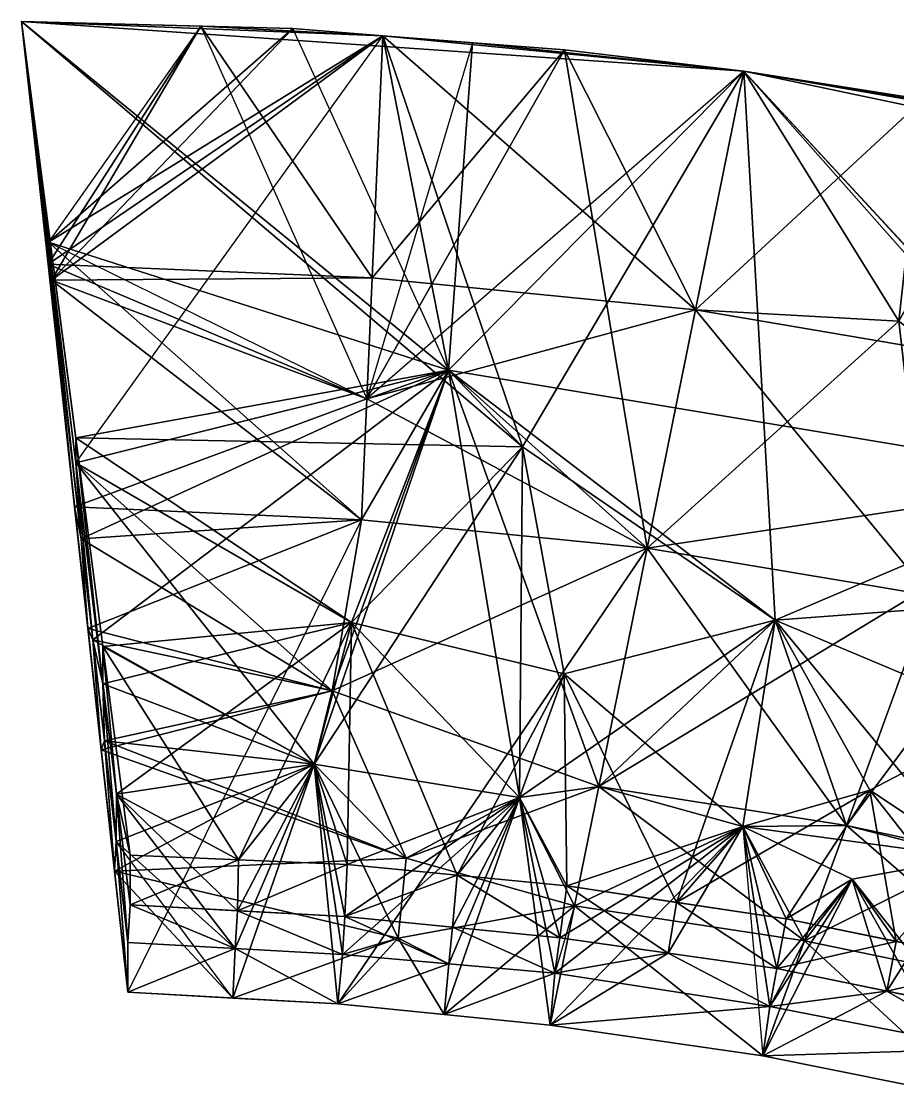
# Model space of a CAD drawing. Extents: x 0 to 22.5, y -0.5 to 22.5.
# Drawn here: x 0 to 3.711, y 17.92 to 22.48 of the extents above; entities that cross this region are included whole.
import ezdxf

# ---------------------------------------------------------------- set-up
doc = ezdxf.new("R2010")
doc.units = 0
doc.header["$MEASUREMENT"] = 0
for name, color, linetype in [('Crown wall side', 7, 'CONTINUOUS'), ('Cylindrical crown wall', 7, 'CONTINUOUS'), ('Elements', 7, 'CONTINUOUS'), ('Faces', 7, 'CONTINUOUS')]:
    doc.layers.add(name, color=color, linetype=linetype)

msp = doc.modelspace()

# ---------------------------------------------------------------- linework, layer by layer
at = {"layer": 'Crown wall side'}
for p, q in [((0, 22.48, 58.95), (3.06, 22.27, 58.95)), ((3.06, 22.27, 58.95), (6.06, 21.64, 58.95)), ((1.38, 18.91, 59.83), (0.46, 18.95, 59.83)), ((2.31, 18.82, 59.83), (1.38, 18.91, 59.83)), ((3.24, 18.68, 59.83), (2.31, 18.82, 59.83)), ((4.17, 18.49, 59.83), (3.24, 18.68, 59.83))]:
    msp.add_line(p, q, dxfattribs=at)
for points in [[(0, 22.48, 54.58), (0.45, 18.37, 58.9), (0.45, 18.58, 59.24), (0, 22.48, 55.67)], [(0, 22.48, 55.67), (0.45, 18.58, 59.24), (0.46, 18.74, 59.49), (0, 22.48, 56.77)], [(0, 22.48, 56.77), (0.46, 18.74, 59.49), (0.46, 18.95, 59.83), (0, 22.48, 58.95)], [(0.45, 18.37, 58.9), (1.44, 20.37, 56.74), (1.53, 22.42, 54.58), (0, 22.48, 54.58)], [(2.65, 20.25, 56.74), (1.44, 20.37, 56.74), (1.53, 22.42, 54.58), (3.06, 22.27, 54.58)], [(4.57, 22.01, 54.58), (3.85, 20.05, 56.74), (2.65, 20.25, 56.74), (3.06, 22.27, 54.58)], [(0.45, 18.37, 58.9), (1.44, 20.37, 56.74), (2.65, 20.25, 56.74), (1.34, 18.32, 58.9)], [(1.34, 18.32, 58.9), (2.65, 20.25, 56.74), (2.24, 18.23, 58.9)], [(2.24, 18.23, 58.9), (3.14, 18.1, 58.9), (3.85, 20.05, 56.74), (2.65, 20.25, 56.74)], [(3.85, 20.05, 56.74), (5.05, 19.78, 56.74), (4.04, 17.92, 58.9), (3.14, 18.1, 58.9)], [(1.37, 18.69, 59.49), (0.46, 18.74, 59.49), (0.46, 18.95, 59.83), (1.38, 18.91, 59.83)], [(2.28, 18.6, 59.49), (1.37, 18.69, 59.49), (1.38, 18.91, 59.83), (2.31, 18.82, 59.83)], [(3.2, 18.47, 59.5), (2.28, 18.6, 59.49), (2.31, 18.82, 59.83), (3.24, 18.68, 59.83)], [(1.36, 18.53, 59.24), (0.45, 18.58, 59.24), (0.46, 18.74, 59.49), (1.37, 18.69, 59.49)], [(2.26, 18.45, 59.24), (1.36, 18.53, 59.24), (1.37, 18.69, 59.49), (2.28, 18.6, 59.49)], [(4.13, 18.28, 59.5), (3.2, 18.47, 59.5), (3.24, 18.68, 59.83), (4.17, 18.49, 59.83)], [(1.34, 18.32, 58.9), (0.45, 18.37, 58.9), (0.45, 18.58, 59.24), (1.36, 18.53, 59.24)], [(3.17, 18.31, 59.24), (2.26, 18.45, 59.24), (2.28, 18.6, 59.49), (3.2, 18.47, 59.5)], [(2.24, 18.23, 58.9), (1.34, 18.32, 58.9), (1.36, 18.53, 59.24), (2.26, 18.45, 59.24)], [(4.09, 18.13, 59.24), (3.17, 18.31, 59.24), (3.2, 18.47, 59.5), (4.13, 18.28, 59.5)], [(3.14, 18.1, 58.9), (2.24, 18.23, 58.9), (2.26, 18.45, 59.24), (3.17, 18.31, 59.24)], [(4.04, 17.92, 58.9), (3.14, 18.1, 58.9), (3.17, 18.31, 59.24), (4.09, 18.13, 59.24)]]:
    msp.add_3dface(points, dxfattribs=at)
at = {"layer": 'Cylindrical crown wall'}
for points in [[(0, 22.48, 58.95), (3.06, 22.27, 58.95), (1.53, 22.42, 57.86)], [(0, 22.48, 58.95), (1.53, 22.42, 57.86), (1.15, 22.45, 57.58)], [(0.76, 22.46, 56.22), (1.53, 22.42, 55.67), (0.76, 22.46, 55.13), (0, 22.48, 55.67)], [(0, 22.48, 56.77), (1.15, 22.45, 57.58), (1.53, 22.42, 57.13), (0.76, 22.46, 56.22)], [(1.53, 22.42, 54.58), (0, 22.48, 54.58), (0.76, 22.46, 55.13)], [(1.15, 22.45, 57.58), (0, 22.48, 56.77), (0, 22.48, 58.95)], [(0.76, 22.46, 56.22), (0, 22.48, 55.67), (0, 22.48, 56.77)], [(0.76, 22.46, 55.13), (0, 22.48, 54.58), (0, 22.48, 55.67)], [(1.53, 22.42, 55.67), (2.3, 22.36, 55.13), (1.53, 22.42, 54.58), (0.76, 22.46, 55.13)], [(0.76, 22.46, 56.22), (1.53, 22.42, 57.13), (2.3, 22.36, 56.22), (1.53, 22.42, 55.67)], [(1.15, 22.45, 57.58), (1.53, 22.42, 57.86), (1.91, 22.39, 57.58), (1.53, 22.42, 57.13)], [(3.06, 22.27, 58.95), (1.91, 22.39, 57.58), (1.53, 22.42, 57.86)], [(2.3, 22.36, 56.22), (3.06, 22.27, 55.67), (2.3, 22.36, 55.13), (1.53, 22.42, 55.67)], [(1.53, 22.42, 57.13), (1.91, 22.39, 57.58), (3.06, 22.27, 56.77), (2.3, 22.36, 56.22)], [(3.06, 22.27, 54.58), (1.53, 22.42, 54.58), (2.3, 22.36, 55.13)], [(3.06, 22.27, 58.95), (4.2, 22.08, 57.58), (3.06, 22.27, 56.77), (1.91, 22.39, 57.58)], [(3.06, 22.27, 55.67), (3.82, 22.15, 55.13), (3.06, 22.27, 54.58), (2.3, 22.36, 55.13)], [(3.06, 22.27, 56.77), (3.82, 22.15, 56.22), (3.06, 22.27, 55.67), (2.3, 22.36, 56.22)], [(3.06, 22.27, 58.95), (4.57, 22.01, 57.86), (4.2, 22.08, 57.58)], [(3.06, 22.27, 58.95), (6.06, 21.64, 58.95), (4.57, 22.01, 57.86)], [(3.82, 22.15, 56.22), (4.57, 22.01, 55.67), (3.82, 22.15, 55.13), (3.06, 22.27, 55.67)], [(3.06, 22.27, 56.77), (4.2, 22.08, 57.58), (4.57, 22.01, 57.13), (3.82, 22.15, 56.22)], [(4.57, 22.01, 54.58), (3.06, 22.27, 54.58), (3.82, 22.15, 55.13)]]:
    msp.add_3dface(points, dxfattribs=at)
at = {"layer": 'Elements'}
for points in [[(0, 22.48, 58.95), (0.2299, 20.6108, 58.1294), (1.53, 22.42, 57.86), (1.8084, 21.0038, 57.9901)], [(0.76, 22.46, 55.13), (0.1125, 21.4522, 55.6603), (0.76, 22.46, 56.22), (0, 22.48, 55.67)], [(3.06, 22.27, 58.95), (0, 22.48, 58.95), (1.53, 22.42, 57.86), (2.1222, 20.6795, 59.3673)], [(0.2298, 20.7167, 59.3896), (0.2299, 20.6108, 58.1294), (0, 22.48, 58.95), (1.8084, 21.0038, 57.9901)], [(0, 22.48, 58.95), (2.1222, 20.6795, 59.3673), (0.2298, 20.7167, 59.3896), (1.8084, 21.0038, 57.9901)], [(0.76, 22.46, 55.13), (0.1125, 21.4522, 55.6603), (0, 22.48, 55.67), (0, 22.48, 54.58)], [(0.76, 22.46, 56.22), (0.1125, 21.4522, 55.6603), (0.1264, 21.3848, 56.6725), (0, 22.48, 55.67)], [(0.76, 22.46, 55.13), (0, 22.48, 54.58), (1.53, 22.42, 54.58), (0.1125, 21.4522, 55.6603)], [(0.76, 22.46, 56.22), (0.1149, 21.5455, 57.4497), (0, 22.48, 56.77), (0.1264, 21.3848, 56.6725)], [(0.1149, 21.5455, 57.4497), (0.2299, 20.6108, 58.1294), (1.53, 22.42, 57.86), (0, 22.48, 58.95)], [(1.53, 22.42, 57.86), (0.1149, 21.5455, 57.4497), (0, 22.48, 58.95), (1.15, 22.45, 57.58)], [(0, 22.48, 56.77), (1.15, 22.45, 57.58), (0, 22.48, 58.95), (0.1149, 21.5455, 57.4497)], [(1.53, 22.42, 57.86), (2.1222, 20.6795, 59.3673), (0, 22.48, 58.95), (1.8084, 21.0038, 57.9901)], [(0.76, 22.46, 56.22), (0.1149, 21.5455, 57.4497), (1.15, 22.45, 57.58), (0, 22.48, 56.77)], [(0.76, 22.46, 56.22), (0.1264, 21.3848, 56.6725), (0, 22.48, 56.77), (0, 22.48, 55.67)], [(0.76, 22.46, 56.22), (0.1125, 21.4522, 55.6603), (1.485, 21.3949, 55.6602), (0.1264, 21.3848, 56.6725)], [(0.76, 22.46, 55.13), (1.485, 21.3949, 55.6602), (0.1125, 21.4522, 55.6603), (1.53, 22.42, 54.58)], [(0.1125, 21.4522, 55.6603), (0.76, 22.46, 55.13), (0.76, 22.46, 56.22), (1.485, 21.3949, 55.6602)], [(0.76, 22.46, 56.22), (0.1149, 21.5455, 57.4497), (0.1264, 21.3848, 56.6725), (1.15, 22.45, 57.58)], [(1.53, 22.42, 57.13), (1.15, 22.45, 57.58), (0.1149, 21.5455, 57.4497), (1.8084, 21.0038, 57.9901)], [(1.15, 22.45, 57.58), (1.53, 22.42, 57.86), (0.1149, 21.5455, 57.4497), (1.8084, 21.0038, 57.9901)], [(1.53, 22.42, 57.13), (0.1149, 21.5455, 57.4497), (1.15, 22.45, 57.58), (0.1264, 21.3848, 56.6725)], [(0.76, 22.46, 56.22), (1.4625, 20.8819, 56.2006), (1.53, 22.42, 57.13), (0.1264, 21.3848, 56.6725)], [(1.53, 22.42, 57.13), (0.1264, 21.3848, 56.6725), (1.15, 22.45, 57.58), (0.76, 22.46, 56.22)], [(0.76, 22.46, 56.22), (1.4625, 20.8819, 56.2006), (0.1264, 21.3848, 56.6725), (1.485, 21.3949, 55.6602)], [(0.76, 22.46, 56.22), (1.4625, 20.8819, 56.2006), (1.485, 21.3949, 55.6602), (1.53, 22.42, 57.13)], [(1.485, 21.3949, 55.6602), (1.53, 22.42, 57.13), (1.53, 22.42, 55.67), (0.76, 22.46, 56.22)], [(0.76, 22.46, 56.22), (1.485, 21.3949, 55.6602), (0.76, 22.46, 55.13), (1.53, 22.42, 55.67)], [(1.485, 21.3949, 55.6602), (1.53, 22.42, 55.67), (1.53, 22.42, 54.58), (0.76, 22.46, 55.13)], [(1.15, 22.45, 57.58), (1.53, 22.42, 57.13), (1.53, 22.42, 57.86), (1.8084, 21.0038, 57.9901)], [(0.1149, 21.5455, 57.4497), (1.4625, 20.8819, 56.2006), (1.53, 22.42, 57.13), (1.8084, 21.0038, 57.9901)], [(0.2299, 20.6108, 58.1294), (0.1149, 21.5455, 57.4497), (1.53, 22.42, 57.86), (1.8084, 21.0038, 57.9901)], [(0.1149, 21.5455, 57.4497), (1.4625, 20.8819, 56.2006), (0.1264, 21.3848, 56.6725), (1.53, 22.42, 57.13)], [(1.91, 22.39, 57.58), (1.53, 22.42, 57.13), (1.4625, 20.8819, 56.2006), (1.8084, 21.0038, 57.9901)], [(1.91, 22.39, 57.58), (1.4625, 20.8819, 56.2006), (1.53, 22.42, 57.13), (2.3, 22.36, 56.22)], [(2.3, 22.36, 56.22), (1.4625, 20.8819, 56.2006), (1.53, 22.42, 57.13), (1.485, 21.3949, 55.6602)], [(1.4625, 20.8819, 56.2006), (2.3, 22.36, 56.22), (1.91, 22.39, 57.58), (1.8084, 21.0038, 57.9901)], [(2.3, 22.36, 56.22), (1.485, 21.3949, 55.6602), (1.53, 22.42, 55.67), (2.3, 22.36, 55.13)], [(1.53, 22.42, 54.58), (2.8548, 21.2592, 55.6609), (2.3, 22.36, 55.13), (1.485, 21.3949, 55.6602)], [(2.3, 22.36, 56.22), (1.53, 22.42, 57.13), (1.53, 22.42, 55.67), (1.485, 21.3949, 55.6602)], [(1.53, 22.42, 55.67), (1.485, 21.3949, 55.6602), (1.53, 22.42, 54.58), (2.3, 22.36, 55.13)], [(3.06, 22.27, 58.95), (2.1222, 20.6795, 59.3673), (1.53, 22.42, 57.86), (1.8084, 21.0038, 57.9901)], [(3.06, 22.27, 58.95), (1.53, 22.42, 57.86), (1.91, 22.39, 57.58), (1.8084, 21.0038, 57.9901)], [(2.3, 22.36, 55.13), (3.06, 22.27, 54.58), (2.8548, 21.2592, 55.6609), (1.53, 22.42, 54.58)], [(1.53, 22.42, 57.13), (1.91, 22.39, 57.58), (1.53, 22.42, 57.86), (1.8084, 21.0038, 57.9901)], [(3.06, 22.27, 58.95), (1.91, 22.39, 57.58), (3.06, 22.27, 56.77), (1.8084, 21.0038, 57.9901)], [(1.91, 22.39, 57.58), (2.3, 22.36, 56.22), (3.06, 22.27, 56.77), (1.8084, 21.0038, 57.9901)], [(2.3, 22.36, 56.22), (1.485, 21.3949, 55.6602), (2.8548, 21.2592, 55.6609), (1.4625, 20.8819, 56.2006)], [(3.06, 22.27, 56.77), (1.4625, 20.8819, 56.2006), (2.3, 22.36, 56.22), (2.65, 20.25, 56.74)], [(2.3, 22.36, 56.22), (1.4625, 20.8819, 56.2006), (2.8548, 21.2592, 55.6609), (2.65, 20.25, 56.74)], [(3.06, 22.27, 56.77), (2.3, 22.36, 56.22), (1.4625, 20.8819, 56.2006), (1.8084, 21.0038, 57.9901)], [(2.3, 22.36, 55.13), (2.8548, 21.2592, 55.6609), (2.3, 22.36, 56.22), (1.485, 21.3949, 55.6602)], [(2.3, 22.36, 55.13), (2.8548, 21.2592, 55.6609), (3.06, 22.27, 54.58), (3.06, 22.27, 55.67)], [(2.3, 22.36, 56.22), (2.8548, 21.2592, 55.6609), (3.06, 22.27, 56.77), (2.65, 20.25, 56.74)], [(2.3, 22.36, 56.22), (3.06, 22.27, 55.67), (3.06, 22.27, 56.77), (2.8548, 21.2592, 55.6609)], [(2.8548, 21.2592, 55.6609), (2.3, 22.36, 55.13), (2.3, 22.36, 56.22), (3.06, 22.27, 55.67)], [(3.06, 22.27, 56.77), (1.4625, 20.8819, 56.2006), (2.65, 20.25, 56.74), (1.8084, 21.0038, 57.9901)], [(4.5908, 20.5408, 57.9114), (1.8084, 21.0038, 57.9901), (3.06, 22.27, 58.95), (3.7169, 21.2111, 56.9354)], [(3.06, 22.27, 58.95), (4.5908, 20.5408, 57.9114), (3.1929, 19.9458, 59.5119), (1.8084, 21.0038, 57.9901)], [(3.06, 22.27, 58.95), (3.1929, 19.9458, 59.5119), (2.1222, 20.6795, 59.3673), (1.8084, 21.0038, 57.9901)], [(3.06, 22.27, 58.95), (1.8084, 21.0038, 57.9901), (3.06, 22.27, 56.77), (3.7169, 21.2111, 56.9354)], [(3.06, 22.27, 56.77), (1.8084, 21.0038, 57.9901), (2.65, 20.25, 56.74), (3.7169, 21.2111, 56.9354)], [(2.8548, 21.2592, 55.6609), (3.06, 22.27, 56.77), (2.65, 20.25, 56.74), (3.7169, 21.2111, 56.9354)], [(3.82, 22.15, 56.22), (3.06, 22.27, 55.67), (2.8548, 21.2592, 55.6609), (3.06, 22.27, 56.77)], [(3.82, 22.15, 55.13), (2.8548, 21.2592, 55.6609), (3.82, 22.15, 56.22), (3.06, 22.27, 55.67)], [(3.82, 22.15, 55.13), (2.8548, 21.2592, 55.6609), (3.06, 22.27, 54.58), (4.2098, 21.0294, 55.6607)], [(3.82, 22.15, 56.22), (3.06, 22.27, 56.77), (2.8548, 21.2592, 55.6609), (3.7169, 21.2111, 56.9354)], [(3.82, 22.15, 55.13), (2.8548, 21.2592, 55.6609), (3.06, 22.27, 55.67), (3.06, 22.27, 54.58)], [(4.2, 22.08, 57.58), (4.5908, 20.5408, 57.9114), (3.06, 22.27, 58.95), (3.7169, 21.2111, 56.9354)], [(4.2098, 21.0294, 55.6607), (3.82, 22.15, 55.13), (4.57, 22.01, 54.58), (3.06, 22.27, 54.58)], [(4.57, 22.01, 57.86), (3.06, 22.27, 58.95), (4.2, 22.08, 57.58), (4.5908, 20.5408, 57.9114)], [(3.06, 22.27, 58.95), (4.57, 22.01, 57.86), (6.06, 21.64, 58.95), (5.0785, 20.0861, 59.3871)], [(3.06, 22.27, 56.77), (3.82, 22.15, 56.22), (4.2, 22.08, 57.58), (3.7169, 21.2111, 56.9354)], [(3.06, 22.27, 58.95), (3.06, 22.27, 56.77), (4.2, 22.08, 57.58), (3.7169, 21.2111, 56.9354)], [(5.0785, 20.0861, 59.3871), (3.1929, 19.9458, 59.5119), (3.06, 22.27, 58.95), (4.5908, 20.5408, 57.9114)], [(4.57, 22.01, 57.86), (5.0785, 20.0861, 59.3871), (3.06, 22.27, 58.95), (4.5908, 20.5408, 57.9114)], [(2.8548, 21.2592, 55.6609), (3.82, 22.15, 55.13), (3.82, 22.15, 56.22), (4.2098, 21.0294, 55.6607)], [(2.8548, 21.2592, 55.6609), (4.2098, 21.0294, 55.6607), (3.82, 22.15, 56.22), (3.7169, 21.2111, 56.9354)], [(0.1149, 21.5455, 57.4497), (1.44, 20.37, 56.74), (0.2527, 20.2895, 57.6751), (0.1264, 21.3848, 56.6725)], [(0.2299, 20.6108, 58.1294), (0.2527, 20.2895, 57.6751), (0.1149, 21.5455, 57.4497), (1.8084, 21.0038, 57.9901)], [(0.1149, 21.5455, 57.4497), (1.4625, 20.8819, 56.2006), (1.44, 20.37, 56.74), (0.1264, 21.3848, 56.6725)], [(0.1149, 21.5455, 57.4497), (0.2527, 20.2895, 57.6751), (1.44, 20.37, 56.74), (1.8084, 21.0038, 57.9901)], [(0.1149, 21.5455, 57.4497), (1.44, 20.37, 56.74), (1.4625, 20.8819, 56.2006), (1.8084, 21.0038, 57.9901)], [(0.1264, 21.3848, 56.6725), (0.1125, 21.4522, 55.6603), (1.485, 21.3949, 55.6602), (1.4625, 20.8819, 56.2006)], [(1.4625, 20.8819, 56.2006), (0.1264, 21.3848, 56.6725), (0.1125, 21.4522, 55.6603), (0.2251, 20.4245, 56.7405)], [(1.44, 20.37, 56.74), (0.2251, 20.4245, 56.7405), (0.2527, 20.2895, 57.6751), (0.1264, 21.3848, 56.6725)], [(1.44, 20.37, 56.74), (0.2251, 20.4245, 56.7405), (0.1264, 21.3848, 56.6725), (1.4625, 20.8819, 56.2006)], [(2.65, 20.25, 56.74), (3.85, 20.05, 56.74), (2.8548, 21.2592, 55.6609), (3.7169, 21.2111, 56.9354)], [(3.85, 20.05, 56.74), (4.2098, 21.0294, 55.6607), (2.8548, 21.2592, 55.6609), (3.7169, 21.2111, 56.9354)], [(2.65, 20.25, 56.74), (1.8084, 21.0038, 57.9901), (4.5908, 20.5408, 57.9114), (3.7169, 21.2111, 56.9354)], [(2.65, 20.25, 56.74), (4.5908, 20.5408, 57.9114), (3.85, 20.05, 56.74), (3.7169, 21.2111, 56.9354)], [(0.2298, 20.7167, 59.3896), (1.3974, 19.9351, 59.5681), (0.2299, 20.6108, 58.1294), (1.8084, 21.0038, 57.9901)], [(2.1222, 20.6795, 59.3673), (1.3974, 19.9351, 59.5681), (0.2298, 20.7167, 59.3896), (1.8084, 21.0038, 57.9901)], [(0.302, 19.8623, 58.0662), (1.8084, 21.0038, 57.9901), (0.2299, 20.6108, 58.1294), (1.2393, 19.3361, 58.9053)], [(0.2299, 20.6108, 58.1294), (1.8084, 21.0038, 57.9901), (1.3974, 19.9351, 59.5681), (1.2393, 19.3361, 58.9053)], [(0.2299, 20.6108, 58.1294), (1.8084, 21.0038, 57.9901), (0.302, 19.8623, 58.0662), (1.3157, 19.646, 57.5024)], [(0.2527, 20.2895, 57.6751), (1.8084, 21.0038, 57.9901), (0.2299, 20.6108, 58.1294), (1.3157, 19.646, 57.5024)], [(1.44, 20.37, 56.74), (1.8084, 21.0038, 57.9901), (0.2527, 20.2895, 57.6751), (1.3157, 19.646, 57.5024)], [(1.8084, 21.0038, 57.9901), (1.2393, 19.3361, 58.9053), (0.302, 19.8623, 58.0662), (1.3157, 19.646, 57.5024)], [(1.3974, 19.9351, 59.5681), (1.8084, 21.0038, 57.9901), (2.1222, 20.6795, 59.3673), (1.2393, 19.3361, 58.9053)], [(2.1222, 20.6795, 59.3673), (1.2393, 19.3361, 58.9053), (1.8084, 21.0038, 57.9901), (2.1092, 19.1939, 58.9766)], [(1.8084, 21.0038, 57.9901), (2.1092, 19.1939, 58.9766), (1.2393, 19.3361, 58.9053), (1.3157, 19.646, 57.5024)], [(2.4452, 19.2409, 57.8191), (2.1092, 19.1939, 58.9766), (1.8084, 21.0038, 57.9901), (1.3157, 19.646, 57.5024)], [(2.4452, 19.2409, 57.8191), (1.8084, 21.0038, 57.9901), (2.65, 20.25, 56.74), (1.3157, 19.646, 57.5024)], [(2.65, 20.25, 56.74), (1.8084, 21.0038, 57.9901), (1.44, 20.37, 56.74), (1.3157, 19.646, 57.5024)], [(1.4625, 20.8819, 56.2006), (1.44, 20.37, 56.74), (2.65, 20.25, 56.74), (1.8084, 21.0038, 57.9901)], [(2.4452, 19.2409, 57.8191), (4.5908, 20.5408, 57.9114), (2.65, 20.25, 56.74), (1.8084, 21.0038, 57.9901)], [(3.1929, 19.9458, 59.5119), (4.5908, 20.5408, 57.9114), (2.4452, 19.2409, 57.8191), (1.8084, 21.0038, 57.9901)], [(2.1222, 20.6795, 59.3673), (3.1929, 19.9458, 59.5119), (2.4452, 19.2409, 57.8191), (1.8084, 21.0038, 57.9901)], [(2.1222, 20.6795, 59.3673), (1.8084, 21.0038, 57.9901), (2.4452, 19.2409, 57.8191), (2.1092, 19.1939, 58.9766)], [(0.3448, 19.8337, 59.6097), (0.3449, 19.6757, 58.8095), (0.2298, 20.7167, 59.3896), (1.3974, 19.9351, 59.5681)], [(0.2298, 20.7167, 59.3896), (0.3449, 19.6757, 58.8095), (0.2299, 20.6108, 58.1294), (1.3974, 19.9351, 59.5681)], [(1.3974, 19.9351, 59.5681), (1.2393, 19.3361, 58.9053), (2.1222, 20.6795, 59.3673), (2.1092, 19.1939, 58.9766)], [(2.1222, 20.6795, 59.3673), (2.2983, 19.7176, 59.5977), (1.3974, 19.9351, 59.5681), (2.1092, 19.1939, 58.9766)], [(3.1929, 19.9458, 59.5119), (2.2983, 19.7176, 59.5977), (2.1222, 20.6795, 59.3673), (2.1092, 19.1939, 58.9766)], [(2.4452, 19.2409, 57.8191), (3.1929, 19.9458, 59.5119), (2.1222, 20.6795, 59.3673), (2.1092, 19.1939, 58.9766)], [(0.2299, 20.6108, 58.1294), (0.3449, 19.6757, 58.8095), (0.302, 19.8623, 58.0662), (1.2393, 19.3361, 58.9053)], [(0.2299, 20.6108, 58.1294), (1.3974, 19.9351, 59.5681), (0.3449, 19.6757, 58.8095), (1.2393, 19.3361, 58.9053)], [(0.2299, 20.6108, 58.1294), (0.302, 19.8623, 58.0662), (0.2527, 20.2895, 57.6751), (1.3157, 19.646, 57.5024)], [(2.4452, 19.2409, 57.8191), (3.1929, 19.9458, 59.5119), (3.4951, 19.0754, 57.8196), (4.5908, 20.5408, 57.9114)], [(2.4452, 19.2409, 57.8191), (3.4951, 19.0754, 57.8196), (2.65, 20.25, 56.74), (4.5908, 20.5408, 57.9114)], [(3.4951, 19.0754, 57.8196), (3.85, 20.05, 56.74), (2.65, 20.25, 56.74), (4.5908, 20.5408, 57.9114)], [(3.4951, 19.0754, 57.8196), (4.5908, 20.5408, 57.9114), (3.1929, 19.9458, 59.5119), (4.0229, 18.9404, 58.9591)], [(5.0785, 20.0861, 59.3871), (4.1798, 19.5301, 59.5691), (3.1929, 19.9458, 59.5119), (4.5908, 20.5408, 57.9114)], [(3.1929, 19.9458, 59.5119), (4.5908, 20.5408, 57.9114), (4.1798, 19.5301, 59.5691), (4.0229, 18.9404, 58.9591)], [(3.4951, 19.0754, 57.8196), (4.5454, 18.8507, 57.8192), (3.85, 20.05, 56.74), (4.5908, 20.5408, 57.9114)], [(4.5454, 18.8507, 57.8192), (4.5908, 20.5408, 57.9114), (3.4951, 19.0754, 57.8196), (4.0229, 18.9404, 58.9591)], [(0.2527, 20.2895, 57.6751), (0.2814, 19.9099, 57.2814), (0.2251, 20.4245, 56.7405), (1.44, 20.37, 56.74)], [(1.44, 20.37, 56.74), (0.2527, 20.2895, 57.6751), (0.2814, 19.9099, 57.2814), (1.3157, 19.646, 57.5024)], [(0.2814, 19.9099, 57.2814), (0.2527, 20.2895, 57.6751), (0.302, 19.8623, 58.0662), (1.3157, 19.646, 57.5024)], [(0.3448, 19.8337, 59.6097), (0.9198, 18.93, 59.83), (0.4024, 19.2082, 59.1495), (1.3974, 19.9351, 59.5681)], [(0.3448, 19.8337, 59.6097), (1.3974, 19.9351, 59.5681), (0.4024, 19.2082, 59.1495), (1.2393, 19.3361, 58.9053)], [(0.3449, 19.6757, 58.8095), (1.3974, 19.9351, 59.5681), (0.3448, 19.8337, 59.6097), (1.2393, 19.3361, 58.9053)], [(0.4024, 19.2082, 59.1495), (1.3974, 19.9351, 59.5681), (0.9198, 18.93, 59.83), (1.2393, 19.3361, 58.9053)], [(0.9198, 18.93, 59.83), (1.3974, 19.9351, 59.5681), (1.38, 18.91, 59.83), (1.2393, 19.3361, 58.9053)], [(1.38, 18.91, 59.83), (1.2393, 19.3361, 58.9053), (1.3974, 19.9351, 59.5681), (2.1092, 19.1939, 58.9766)], [(1.38, 18.91, 59.83), (1.3974, 19.9351, 59.5681), (1.8453, 18.865, 59.83), (2.1092, 19.1939, 58.9766)], [(1.3974, 19.9351, 59.5681), (2.2983, 19.7176, 59.5977), (1.8453, 18.865, 59.83), (2.1092, 19.1939, 58.9766)], [(3.1929, 19.9458, 59.5119), (3.0564, 19.0722, 58.965), (2.2983, 19.7176, 59.5977), (2.1092, 19.1939, 58.9766)], [(2.4452, 19.2409, 57.8191), (3.0564, 19.0722, 58.965), (3.1929, 19.9458, 59.5119), (2.1092, 19.1939, 58.9766)], [(2.7753, 18.75, 59.83), (2.2983, 19.7176, 59.5977), (3.1929, 19.9458, 59.5119), (3.0564, 19.0722, 58.965)], [(2.4452, 19.2409, 57.8191), (3.4951, 19.0754, 57.8196), (3.1929, 19.9458, 59.5119), (3.0564, 19.0722, 58.965)], [(2.7753, 18.75, 59.83), (3.0564, 19.0722, 58.965), (3.1929, 19.9458, 59.5119), (3.5938, 19.226, 59.6752)], [(3.1929, 19.9458, 59.5119), (3.0564, 19.0722, 58.965), (4.0229, 18.9404, 58.9591), (3.5938, 19.226, 59.6752)], [(3.4951, 19.0754, 57.8196), (4.0229, 18.9404, 58.9591), (3.1929, 19.9458, 59.5119), (3.0564, 19.0722, 58.965)], [(3.1929, 19.9458, 59.5119), (4.0229, 18.9404, 58.9591), (4.1798, 19.5301, 59.5691), (3.5938, 19.226, 59.6752)], [(0.302, 19.8623, 58.0662), (0.3376, 19.3963, 57.8213), (0.2814, 19.9099, 57.2814), (1.3157, 19.646, 57.5024)], [(0.3514, 19.4348, 58.4576), (0.302, 19.8623, 58.0662), (0.3449, 19.6757, 58.8095), (1.2393, 19.3361, 58.9053)], [(0.302, 19.8623, 58.0662), (0.3514, 19.4348, 58.4576), (0.3376, 19.3963, 57.8213), (1.3157, 19.646, 57.5024)], [(0.302, 19.8623, 58.0662), (1.2393, 19.3361, 58.9053), (0.3514, 19.4348, 58.4576), (1.3157, 19.646, 57.5024)], [(0.4024, 19.2082, 59.1495), (0.3449, 19.6757, 58.8095), (0.3448, 19.8337, 59.6097), (1.2393, 19.3361, 58.9053)], [(0.9198, 18.93, 59.83), (0.3448, 19.8337, 59.6097), (0.4024, 19.2082, 59.1495), (0.46, 18.95, 59.83)], [(1.8453, 18.865, 59.83), (2.2983, 19.7176, 59.5977), (2.31, 18.82, 59.83), (2.1092, 19.1939, 58.9766)], [(2.2983, 19.7176, 59.5977), (3.0564, 19.0722, 58.965), (2.31, 18.82, 59.83), (2.1092, 19.1939, 58.9766)], [(2.31, 18.82, 59.83), (2.2983, 19.7176, 59.5977), (2.7753, 18.75, 59.83), (3.0564, 19.0722, 58.965)], [(0.3449, 19.6757, 58.8095), (0.4007, 19.0076, 58.8486), (0.3514, 19.4348, 58.4576), (1.2393, 19.3361, 58.9053)], [(0.4024, 19.2082, 59.1495), (0.4007, 19.0076, 58.8486), (0.3449, 19.6757, 58.8095), (1.2393, 19.3361, 58.9053)], [(0.3514, 19.4348, 58.4576), (1.629, 18.9368, 58.2233), (0.3376, 19.3963, 57.8213), (1.3157, 19.646, 57.5024)], [(0.3514, 19.4348, 58.4576), (1.2393, 19.3361, 58.9053), (1.629, 18.9368, 58.2233), (1.3157, 19.646, 57.5024)], [(1.2393, 19.3361, 58.9053), (2.1092, 19.1939, 58.9766), (1.629, 18.9368, 58.2233), (1.3157, 19.646, 57.5024)], [(1.629, 18.9368, 58.2233), (2.1092, 19.1939, 58.9766), (2.4452, 19.2409, 57.8191), (1.3157, 19.646, 57.5024)], [(4.1798, 19.5301, 59.5691), (4.0229, 18.9404, 58.9591), (4.17, 18.49, 59.83), (3.5938, 19.226, 59.6752)], [(0.3938, 18.883, 58.3608), (0.3376, 19.3963, 57.8213), (0.3514, 19.4348, 58.4576), (1.629, 18.9368, 58.2233)], [(0.3938, 18.883, 58.3608), (1.629, 18.9368, 58.2233), (0.3514, 19.4348, 58.4576), (1.2393, 19.3361, 58.9053)], [(0.4007, 19.0076, 58.8486), (0.3938, 18.883, 58.3608), (0.3514, 19.4348, 58.4576), (1.2393, 19.3361, 58.9053)], [(0.8953, 18.345, 58.9), (0.3938, 18.883, 58.3608), (0.4007, 19.0076, 58.8486), (1.2393, 19.3361, 58.9053)], [(0.3938, 18.883, 58.3608), (1.2393, 19.3361, 58.9053), (0.8953, 18.345, 58.9), (1.5951, 18.5984, 58.5815)], [(1.629, 18.9368, 58.2233), (1.2393, 19.3361, 58.9053), (0.3938, 18.883, 58.3608), (1.5951, 18.5984, 58.5815)], [(0.4007, 19.0076, 58.8486), (0.9052, 18.555, 59.24), (0.8953, 18.345, 58.9), (1.2393, 19.3361, 58.9053)], [(0.9052, 18.555, 59.24), (0.4007, 19.0076, 58.8486), (0.4024, 19.2082, 59.1495), (1.2393, 19.3361, 58.9053)], [(0.4024, 19.2082, 59.1495), (0.9198, 18.93, 59.83), (0.9151, 18.715, 59.49), (1.2393, 19.3361, 58.9053)], [(0.4024, 19.2082, 59.1495), (0.9151, 18.715, 59.49), (0.9052, 18.555, 59.24), (1.2393, 19.3361, 58.9053)], [(0.8953, 18.345, 58.9), (0.9052, 18.555, 59.24), (1.34, 18.32, 58.9), (1.2393, 19.3361, 58.9053)], [(0.8953, 18.345, 58.9), (1.2393, 19.3361, 58.9053), (1.34, 18.32, 58.9), (1.5951, 18.5984, 58.5815)], [(0.9052, 18.555, 59.24), (1.36, 18.53, 59.24), (1.34, 18.32, 58.9), (1.2393, 19.3361, 58.9053)], [(0.9052, 18.555, 59.24), (0.9151, 18.715, 59.49), (1.36, 18.53, 59.24), (1.2393, 19.3361, 58.9053)], [(0.9151, 18.715, 59.49), (0.9198, 18.93, 59.83), (1.38, 18.91, 59.83), (1.2393, 19.3361, 58.9053)], [(1.38, 18.91, 59.83), (1.37, 18.69, 59.49), (0.9151, 18.715, 59.49), (1.2393, 19.3361, 58.9053)], [(1.36, 18.53, 59.24), (0.9151, 18.715, 59.49), (1.37, 18.69, 59.49), (1.2393, 19.3361, 58.9053)], [(1.36, 18.53, 59.24), (1.2393, 19.3361, 58.9053), (1.37, 18.69, 59.49), (2.1092, 19.1939, 58.9766)], [(1.629, 18.9368, 58.2233), (2.1092, 19.1939, 58.9766), (1.2393, 19.3361, 58.9053), (1.5951, 18.5984, 58.5815)], [(1.2393, 19.3361, 58.9053), (2.1092, 19.1939, 58.9766), (1.36, 18.53, 59.24), (1.5951, 18.5984, 58.5815)], [(1.34, 18.32, 58.9), (1.2393, 19.3361, 58.9053), (1.36, 18.53, 59.24), (1.5951, 18.5984, 58.5815)], [(1.37, 18.69, 59.49), (1.2393, 19.3361, 58.9053), (1.38, 18.91, 59.83), (2.1092, 19.1939, 58.9766)], [(0.9052, 18.555, 59.24), (0.4007, 19.0076, 58.8486), (0.45, 18.58, 59.24), (0.4024, 19.2082, 59.1495)], [(0.9052, 18.555, 59.24), (0.46, 18.74, 59.49), (0.4024, 19.2082, 59.1495), (0.45, 18.58, 59.24)], [(0.9052, 18.555, 59.24), (0.4024, 19.2082, 59.1495), (0.46, 18.74, 59.49), (0.9151, 18.715, 59.49)], [(0.9198, 18.93, 59.83), (0.4024, 19.2082, 59.1495), (0.9151, 18.715, 59.49), (0.46, 18.74, 59.49)], [(0.9198, 18.93, 59.83), (0.46, 18.95, 59.83), (0.4024, 19.2082, 59.1495), (0.46, 18.74, 59.49)], [(2.3426, 18.7357, 58.3592), (2.4452, 19.2409, 57.8191), (1.629, 18.9368, 58.2233), (2.1092, 19.1939, 58.9766)], [(2.3426, 18.7357, 58.3592), (3.0564, 19.0722, 58.965), (2.4452, 19.2409, 57.8191), (2.1092, 19.1939, 58.9766)], [(2.3426, 18.7357, 58.3592), (3.3177, 18.5881, 58.3594), (2.4452, 19.2409, 57.8191), (3.0564, 19.0722, 58.965)], [(3.3177, 18.5881, 58.3594), (3.4951, 19.0754, 57.8196), (2.4452, 19.2409, 57.8191), (3.0564, 19.0722, 58.965)], [(3.24, 18.68, 59.83), (3.0564, 19.0722, 58.965), (2.7753, 18.75, 59.83), (3.5938, 19.226, 59.6752)], [(3.0564, 19.0722, 58.965), (3.5938, 19.226, 59.6752), (3.24, 18.68, 59.83), (3.5196, 18.8482, 59.2143)], [(4.0229, 18.9404, 58.9591), (3.5938, 19.226, 59.6752), (3.0564, 19.0722, 58.965), (3.5196, 18.8482, 59.2143)], [(3.24, 18.68, 59.83), (3.5938, 19.226, 59.6752), (3.7051, 18.585, 59.83), (3.5196, 18.8482, 59.2143)], [(3.7051, 18.585, 59.83), (3.5938, 19.226, 59.6752), (4.0229, 18.9404, 58.9591), (3.5196, 18.8482, 59.2143)], [(4.17, 18.49, 59.83), (4.0229, 18.9404, 58.9591), (3.7051, 18.585, 59.83), (3.5938, 19.226, 59.6752)], [(1.36, 18.53, 59.24), (2.1092, 19.1939, 58.9766), (1.81, 18.49, 59.24), (1.5951, 18.5984, 58.5815)], [(1.37, 18.69, 59.49), (1.81, 18.49, 59.24), (1.36, 18.53, 59.24), (2.1092, 19.1939, 58.9766)], [(1.8254, 18.645, 59.49), (1.81, 18.49, 59.24), (1.37, 18.69, 59.49), (2.1092, 19.1939, 58.9766)], [(1.37, 18.69, 59.49), (1.8453, 18.865, 59.83), (1.8254, 18.645, 59.49), (2.1092, 19.1939, 58.9766)], [(1.37, 18.69, 59.49), (1.38, 18.91, 59.83), (1.8453, 18.865, 59.83), (2.1092, 19.1939, 58.9766)], [(1.7901, 18.275, 58.9), (2.1092, 19.1939, 58.9766), (2.3426, 18.7357, 58.3592), (1.5951, 18.5984, 58.5815)], [(1.81, 18.49, 59.24), (2.1092, 19.1939, 58.9766), (1.7901, 18.275, 58.9), (1.5951, 18.5984, 58.5815)], [(2.3426, 18.7357, 58.3592), (2.1092, 19.1939, 58.9766), (1.629, 18.9368, 58.2233), (1.5951, 18.5984, 58.5815)], [(2.26, 18.45, 59.24), (1.7901, 18.275, 58.9), (1.81, 18.49, 59.24), (2.1092, 19.1939, 58.9766)], [(2.3426, 18.7357, 58.3592), (1.7901, 18.275, 58.9), (2.24, 18.23, 58.9), (2.1092, 19.1939, 58.9766)], [(2.24, 18.23, 58.9), (1.7901, 18.275, 58.9), (2.26, 18.45, 59.24), (2.1092, 19.1939, 58.9766)], [(2.26, 18.45, 59.24), (1.81, 18.49, 59.24), (1.8254, 18.645, 59.49), (2.1092, 19.1939, 58.9766)], [(2.28, 18.6, 59.49), (2.26, 18.45, 59.24), (1.8254, 18.645, 59.49), (2.1092, 19.1939, 58.9766)], [(2.28, 18.6, 59.49), (1.8254, 18.645, 59.49), (1.8453, 18.865, 59.83), (2.1092, 19.1939, 58.9766)], [(2.31, 18.82, 59.83), (2.28, 18.6, 59.49), (1.8453, 18.865, 59.83), (2.1092, 19.1939, 58.9766)], [(2.31, 18.82, 59.83), (3.0564, 19.0722, 58.965), (2.28, 18.6, 59.49), (2.1092, 19.1939, 58.9766)], [(2.28, 18.6, 59.49), (3.0564, 19.0722, 58.965), (2.26, 18.45, 59.24), (2.1092, 19.1939, 58.9766)], [(2.26, 18.45, 59.24), (3.0564, 19.0722, 58.965), (2.3426, 18.7357, 58.3592), (2.1092, 19.1939, 58.9766)], [(2.3426, 18.7357, 58.3592), (2.24, 18.23, 58.9), (2.26, 18.45, 59.24), (2.1092, 19.1939, 58.9766)], [(2.24, 18.23, 58.9), (3.14, 18.1, 58.9), (2.3426, 18.7357, 58.3592), (3.0564, 19.0722, 58.965)], [(2.24, 18.23, 58.9), (2.7402, 18.535, 59.495), (3.17, 18.31, 59.24), (3.0564, 19.0722, 58.965)], [(2.24, 18.23, 58.9), (2.26, 18.45, 59.24), (2.7402, 18.535, 59.495), (3.0564, 19.0722, 58.965)], [(2.3426, 18.7357, 58.3592), (2.26, 18.45, 59.24), (2.24, 18.23, 58.9), (3.0564, 19.0722, 58.965)], [(3.17, 18.31, 59.24), (3.14, 18.1, 58.9), (2.24, 18.23, 58.9), (3.0564, 19.0722, 58.965)], [(2.7402, 18.535, 59.495), (2.26, 18.45, 59.24), (2.28, 18.6, 59.49), (3.0564, 19.0722, 58.965)], [(2.28, 18.6, 59.49), (2.31, 18.82, 59.83), (2.7402, 18.535, 59.495), (3.0564, 19.0722, 58.965)], [(2.7402, 18.535, 59.495), (2.31, 18.82, 59.83), (2.7753, 18.75, 59.83), (3.0564, 19.0722, 58.965)], [(2.3426, 18.7357, 58.3592), (3.14, 18.1, 58.9), (3.3177, 18.5881, 58.3594), (3.0564, 19.0722, 58.965)], [(3.2, 18.47, 59.5), (3.17, 18.31, 59.24), (2.7402, 18.535, 59.495), (3.0564, 19.0722, 58.965)], [(2.7753, 18.75, 59.83), (3.2, 18.47, 59.5), (2.7402, 18.535, 59.495), (3.0564, 19.0722, 58.965)], [(3.24, 18.68, 59.83), (3.2, 18.47, 59.5), (2.7753, 18.75, 59.83), (3.0564, 19.0722, 58.965)], [(3.3177, 18.5881, 58.3594), (4.0229, 18.9404, 58.9591), (3.4951, 19.0754, 57.8196), (3.0564, 19.0722, 58.965)], [(3.14, 18.1, 58.9), (3.17, 18.31, 59.24), (3.3177, 18.5881, 58.3594), (3.0564, 19.0722, 58.965)], [(3.3177, 18.5881, 58.3594), (3.0564, 19.0722, 58.965), (3.17, 18.31, 59.24), (3.5196, 18.8482, 59.2143)], [(4.0229, 18.9404, 58.9591), (3.0564, 19.0722, 58.965), (3.3177, 18.5881, 58.3594), (3.5196, 18.8482, 59.2143)], [(3.2, 18.47, 59.5), (3.0564, 19.0722, 58.965), (3.24, 18.68, 59.83), (3.5196, 18.8482, 59.2143)], [(3.17, 18.31, 59.24), (3.0564, 19.0722, 58.965), (3.2, 18.47, 59.5), (3.5196, 18.8482, 59.2143)], [(3.4951, 19.0754, 57.8196), (3.3177, 18.5881, 58.3594), (4.2926, 18.3851, 58.3599), (4.0229, 18.9404, 58.9591)], [(4.5454, 18.8507, 57.8192), (3.4951, 19.0754, 57.8196), (4.2926, 18.3851, 58.3599), (4.0229, 18.9404, 58.9591)], [(0.8953, 18.345, 58.9), (0.4007, 19.0076, 58.8486), (0.3938, 18.883, 58.3608), (0.45, 18.37, 58.9)], [(0.8953, 18.345, 58.9), (0.4007, 19.0076, 58.8486), (0.45, 18.37, 58.9), (0.9052, 18.555, 59.24)], [(0.9052, 18.555, 59.24), (0.45, 18.58, 59.24), (0.4007, 19.0076, 58.8486), (0.45, 18.37, 58.9)], [(4.04, 17.92, 58.9), (4.2926, 18.3851, 58.3599), (3.3177, 18.5881, 58.3594), (4.0229, 18.9404, 58.9591)], [(4.04, 17.92, 58.9), (4.0229, 18.9404, 58.9591), (3.3177, 18.5881, 58.3594), (3.5196, 18.8482, 59.2143)], [(4.09, 18.13, 59.24), (4.0229, 18.9404, 58.9591), (4.04, 17.92, 58.9), (3.5196, 18.8482, 59.2143)], [(3.6653, 18.3749, 59.5), (4.0229, 18.9404, 58.9591), (4.09, 18.13, 59.24), (3.5196, 18.8482, 59.2143)], [(3.7051, 18.585, 59.83), (4.0229, 18.9404, 58.9591), (3.6653, 18.3749, 59.5), (3.5196, 18.8482, 59.2143)], [(4.13, 18.28, 59.5), (4.09, 18.13, 59.24), (3.6653, 18.3749, 59.5), (4.0229, 18.9404, 58.9591)], [(4.17, 18.49, 59.83), (4.13, 18.28, 59.5), (3.6653, 18.3749, 59.5), (4.0229, 18.9404, 58.9591)], [(3.6653, 18.3749, 59.5), (3.7051, 18.585, 59.83), (4.17, 18.49, 59.83), (4.0229, 18.9404, 58.9591)], [(3.14, 18.1, 58.9), (3.17, 18.31, 59.24), (3.6653, 18.3749, 59.5), (3.5196, 18.8482, 59.2143)], [(4.09, 18.13, 59.24), (4.04, 17.92, 58.9), (3.14, 18.1, 58.9), (3.5196, 18.8482, 59.2143)], [(3.14, 18.1, 58.9), (4.04, 17.92, 58.9), (3.3177, 18.5881, 58.3594), (3.5196, 18.8482, 59.2143)], [(3.3177, 18.5881, 58.3594), (3.17, 18.31, 59.24), (3.14, 18.1, 58.9), (3.5196, 18.8482, 59.2143)], [(3.14, 18.1, 58.9), (3.6653, 18.3749, 59.5), (4.09, 18.13, 59.24), (3.5196, 18.8482, 59.2143)], [(3.6653, 18.3749, 59.5), (3.17, 18.31, 59.24), (3.2, 18.47, 59.5), (3.5196, 18.8482, 59.2143)], [(3.2, 18.47, 59.5), (3.24, 18.68, 59.83), (3.7051, 18.585, 59.83), (3.5196, 18.8482, 59.2143)], [(3.2, 18.47, 59.5), (3.7051, 18.585, 59.83), (3.6653, 18.3749, 59.5), (3.5196, 18.8482, 59.2143)], [(1.81, 18.49, 59.24), (1.7901, 18.275, 58.9), (1.34, 18.32, 58.9), (1.5951, 18.5984, 58.5815)], [(1.81, 18.49, 59.24), (1.34, 18.32, 58.9), (1.36, 18.53, 59.24), (1.5951, 18.5984, 58.5815)]]:
    msp.add_3dface(points, dxfattribs=at)
at = {"layer": 'Faces'}
for points in [[(3.06, 22.27, 58.95), (0, 22.48, 58.95), (1.53, 22.42, 57.86)], [(0, 22.48, 58.95), (1.15, 22.45, 57.58), (1.53, 22.42, 57.86)], [(0.76, 22.46, 56.22), (0, 22.48, 55.67), (0.76, 22.46, 55.13)], [(1.15, 22.45, 57.58), (0, 22.48, 56.77), (0.76, 22.46, 56.22)], [(0.76, 22.46, 55.13), (0, 22.48, 54.58), (1.53, 22.42, 54.58)], [(0, 22.48, 56.77), (1.15, 22.45, 57.58), (0, 22.48, 58.95)], [(0, 22.48, 56.77), (0, 22.48, 55.67), (0.76, 22.46, 56.22)], [(0, 22.48, 55.67), (0, 22.48, 54.58), (0.76, 22.46, 55.13)], [(0, 22.48, 54.58), (0.1125, 21.4522, 55.6603), (1.53, 22.42, 54.58)], [(0.1125, 21.4522, 55.6603), (0, 22.48, 54.58), (0, 22.48, 55.67)], [(0.1149, 21.5455, 57.4497), (0, 22.48, 58.95), (0.2299, 20.6108, 58.1294)], [(0.1125, 21.4522, 55.6603), (0, 22.48, 55.67), (0.1264, 21.3848, 56.6725)], [(0.1264, 21.3848, 56.6725), (0, 22.48, 55.67), (0, 22.48, 56.77)], [(0.2298, 20.7167, 59.3896), (0.2299, 20.6108, 58.1294), (0, 22.48, 58.95)], [(0.1149, 21.5455, 57.4497), (0.1264, 21.3848, 56.6725), (0, 22.48, 56.77)], [(0, 22.48, 58.95), (0.1149, 21.5455, 57.4497), (0, 22.48, 56.77)], [(0, 22.48, 58.95), (2.1222, 20.6795, 59.3673), (0.2298, 20.7167, 59.3896)], [(3.06, 22.27, 58.95), (2.1222, 20.6795, 59.3673), (0, 22.48, 58.95)], [(1.53, 22.42, 55.67), (0.76, 22.46, 55.13), (1.53, 22.42, 54.58)], [(1.53, 22.42, 57.13), (0.76, 22.46, 56.22), (1.53, 22.42, 55.67)], [(0.76, 22.46, 55.13), (1.53, 22.42, 55.67), (0.76, 22.46, 56.22)], [(1.15, 22.45, 57.58), (0.76, 22.46, 56.22), (1.53, 22.42, 57.13)], [(1.15, 22.45, 57.58), (1.53, 22.42, 57.13), (1.53, 22.42, 57.86)], [(1.485, 21.3949, 55.6602), (1.53, 22.42, 54.58), (0.1125, 21.4522, 55.6603)], [(1.53, 22.42, 54.58), (1.485, 21.3949, 55.6602), (2.8548, 21.2592, 55.6609)], [(3.06, 22.27, 58.95), (1.53, 22.42, 57.86), (1.91, 22.39, 57.58)], [(1.53, 22.42, 57.13), (1.91, 22.39, 57.58), (1.53, 22.42, 57.86)], [(1.53, 22.42, 54.58), (2.3, 22.36, 55.13), (1.53, 22.42, 55.67)], [(1.53, 22.42, 55.67), (2.3, 22.36, 55.13), (2.3, 22.36, 56.22)], [(2.3, 22.36, 56.22), (1.53, 22.42, 57.13), (1.53, 22.42, 55.67)], [(1.53, 22.42, 57.13), (2.3, 22.36, 56.22), (1.91, 22.39, 57.58)], [(2.3, 22.36, 55.13), (1.53, 22.42, 54.58), (3.06, 22.27, 54.58)], [(3.06, 22.27, 54.58), (1.53, 22.42, 54.58), (2.8548, 21.2592, 55.6609)], [(3.06, 22.27, 58.95), (1.91, 22.39, 57.58), (3.06, 22.27, 56.77)], [(1.91, 22.39, 57.58), (2.3, 22.36, 56.22), (3.06, 22.27, 56.77)], [(3.06, 22.27, 54.58), (3.06, 22.27, 55.67), (2.3, 22.36, 55.13)], [(2.3, 22.36, 55.13), (3.06, 22.27, 55.67), (2.3, 22.36, 56.22)], [(2.3, 22.36, 56.22), (3.06, 22.27, 55.67), (3.06, 22.27, 56.77)], [(3.06, 22.27, 58.95), (3.1929, 19.9458, 59.5119), (2.1222, 20.6795, 59.3673)], [(2.8548, 21.2592, 55.6609), (4.2098, 21.0294, 55.6607), (3.06, 22.27, 54.58)], [(4.57, 22.01, 57.86), (3.06, 22.27, 58.95), (4.2, 22.08, 57.58)], [(3.06, 22.27, 58.95), (4.57, 22.01, 57.86), (6.06, 21.64, 58.95)], [(3.06, 22.27, 58.95), (3.06, 22.27, 56.77), (4.2, 22.08, 57.58)], [(3.06, 22.27, 55.67), (3.06, 22.27, 54.58), (3.82, 22.15, 55.13)], [(3.82, 22.15, 56.22), (3.06, 22.27, 55.67), (3.82, 22.15, 55.13)], [(3.82, 22.15, 56.22), (3.06, 22.27, 56.77), (3.06, 22.27, 55.67)], [(3.06, 22.27, 56.77), (3.82, 22.15, 56.22), (4.2, 22.08, 57.58)], [(3.82, 22.15, 55.13), (3.06, 22.27, 54.58), (4.57, 22.01, 54.58)], [(5.0785, 20.0861, 59.3871), (3.1929, 19.9458, 59.5119), (3.06, 22.27, 58.95)], [(4.57, 22.01, 54.58), (3.06, 22.27, 54.58), (4.2098, 21.0294, 55.6607)], [(6.06, 21.64, 58.95), (5.0785, 20.0861, 59.3871), (3.06, 22.27, 58.95)], [(0.2527, 20.2895, 57.6751), (0.1264, 21.3848, 56.6725), (0.1149, 21.5455, 57.4497)], [(0.2299, 20.6108, 58.1294), (0.2527, 20.2895, 57.6751), (0.1149, 21.5455, 57.4497)], [(0.1125, 21.4522, 55.6603), (1.4625, 20.8819, 56.2006), (1.485, 21.3949, 55.6602)], [(0.1125, 21.4522, 55.6603), (0.2251, 20.4245, 56.7405), (1.4625, 20.8819, 56.2006)], [(0.1264, 21.3848, 56.6725), (0.2251, 20.4245, 56.7405), (0.1125, 21.4522, 55.6603)], [(1.485, 21.3949, 55.6602), (1.4625, 20.8819, 56.2006), (2.8548, 21.2592, 55.6609)], [(0.2251, 20.4245, 56.7405), (0.1264, 21.3848, 56.6725), (0.2527, 20.2895, 57.6751)], [(1.4625, 20.8819, 56.2006), (2.65, 20.25, 56.74), (2.8548, 21.2592, 55.6609)], [(2.65, 20.25, 56.74), (3.85, 20.05, 56.74), (2.8548, 21.2592, 55.6609)], [(3.85, 20.05, 56.74), (4.2098, 21.0294, 55.6607), (2.8548, 21.2592, 55.6609)], [(1.44, 20.37, 56.74), (1.4625, 20.8819, 56.2006), (0.2251, 20.4245, 56.7405)], [(1.4625, 20.8819, 56.2006), (1.44, 20.37, 56.74), (2.65, 20.25, 56.74)], [(0.2298, 20.7167, 59.3896), (1.3974, 19.9351, 59.5681), (0.3448, 19.8337, 59.6097)], [(2.1222, 20.6795, 59.3673), (1.3974, 19.9351, 59.5681), (0.2298, 20.7167, 59.3896)], [(0.2298, 20.7167, 59.3896), (0.3449, 19.6757, 58.8095), (0.2299, 20.6108, 58.1294)], [(0.3448, 19.8337, 59.6097), (0.3449, 19.6757, 58.8095), (0.2298, 20.7167, 59.3896)], [(2.1222, 20.6795, 59.3673), (2.2983, 19.7176, 59.5977), (1.3974, 19.9351, 59.5681)], [(3.1929, 19.9458, 59.5119), (2.2983, 19.7176, 59.5977), (2.1222, 20.6795, 59.3673)], [(0.2299, 20.6108, 58.1294), (0.3449, 19.6757, 58.8095), (0.302, 19.8623, 58.0662)], [(0.2299, 20.6108, 58.1294), (0.302, 19.8623, 58.0662), (0.2527, 20.2895, 57.6751)], [(0.2814, 19.9099, 57.2814), (1.44, 20.37, 56.74), (0.2251, 20.4245, 56.7405)], [(0.2527, 20.2895, 57.6751), (0.2814, 19.9099, 57.2814), (0.2251, 20.4245, 56.7405)], [(0.2814, 19.9099, 57.2814), (1.3157, 19.646, 57.5024), (1.44, 20.37, 56.74)], [(1.44, 20.37, 56.74), (1.3157, 19.646, 57.5024), (2.65, 20.25, 56.74)], [(0.2814, 19.9099, 57.2814), (0.2527, 20.2895, 57.6751), (0.302, 19.8623, 58.0662)], [(2.65, 20.25, 56.74), (1.3157, 19.646, 57.5024), (2.4452, 19.2409, 57.8191)], [(2.4452, 19.2409, 57.8191), (3.4951, 19.0754, 57.8196), (2.65, 20.25, 56.74)], [(3.4951, 19.0754, 57.8196), (3.85, 20.05, 56.74), (2.65, 20.25, 56.74)], [(5.0785, 20.0861, 59.3871), (4.1798, 19.5301, 59.5691), (3.1929, 19.9458, 59.5119)], [(3.4951, 19.0754, 57.8196), (4.5454, 18.8507, 57.8192), (3.85, 20.05, 56.74)], [(0.3448, 19.8337, 59.6097), (1.3974, 19.9351, 59.5681), (0.9198, 18.93, 59.83)], [(0.9198, 18.93, 59.83), (1.3974, 19.9351, 59.5681), (1.38, 18.91, 59.83)], [(1.38, 18.91, 59.83), (1.3974, 19.9351, 59.5681), (1.8453, 18.865, 59.83)], [(1.3974, 19.9351, 59.5681), (2.2983, 19.7176, 59.5977), (1.8453, 18.865, 59.83)], [(2.7753, 18.75, 59.83), (2.2983, 19.7176, 59.5977), (3.1929, 19.9458, 59.5119)], [(3.1929, 19.9458, 59.5119), (3.5938, 19.226, 59.6752), (2.7753, 18.75, 59.83)], [(4.1798, 19.5301, 59.5691), (3.5938, 19.226, 59.6752), (3.1929, 19.9458, 59.5119)], [(0.302, 19.8623, 58.0662), (0.3376, 19.3963, 57.8213), (0.2814, 19.9099, 57.2814)], [(0.3376, 19.3963, 57.8213), (1.3157, 19.646, 57.5024), (0.2814, 19.9099, 57.2814)], [(0.302, 19.8623, 58.0662), (0.3514, 19.4348, 58.4576), (0.3376, 19.3963, 57.8213)], [(0.3514, 19.4348, 58.4576), (0.302, 19.8623, 58.0662), (0.3449, 19.6757, 58.8095)], [(0.3448, 19.8337, 59.6097), (0.46, 18.95, 59.83), (0.4024, 19.2082, 59.1495)], [(0.9198, 18.93, 59.83), (0.46, 18.95, 59.83), (0.3448, 19.8337, 59.6097)], [(0.4024, 19.2082, 59.1495), (0.3449, 19.6757, 58.8095), (0.3448, 19.8337, 59.6097)], [(1.8453, 18.865, 59.83), (2.2983, 19.7176, 59.5977), (2.31, 18.82, 59.83)], [(2.31, 18.82, 59.83), (2.2983, 19.7176, 59.5977), (2.7753, 18.75, 59.83)], [(0.3449, 19.6757, 58.8095), (0.4007, 19.0076, 58.8486), (0.3514, 19.4348, 58.4576)], [(0.4024, 19.2082, 59.1495), (0.4007, 19.0076, 58.8486), (0.3449, 19.6757, 58.8095)], [(1.629, 18.9368, 58.2233), (1.3157, 19.646, 57.5024), (0.3376, 19.3963, 57.8213)], [(2.4452, 19.2409, 57.8191), (1.3157, 19.646, 57.5024), (1.629, 18.9368, 58.2233)], [(4.17, 18.49, 59.83), (3.5938, 19.226, 59.6752), (4.1798, 19.5301, 59.5691)], [(0.3938, 18.883, 58.3608), (0.3376, 19.3963, 57.8213), (0.3514, 19.4348, 58.4576)], [(0.4007, 19.0076, 58.8486), (0.3938, 18.883, 58.3608), (0.3514, 19.4348, 58.4576)], [(0.3938, 18.883, 58.3608), (1.629, 18.9368, 58.2233), (0.3376, 19.3963, 57.8213)], [(0.4007, 19.0076, 58.8486), (0.4024, 19.2082, 59.1495), (0.45, 18.58, 59.24)], [(0.46, 18.95, 59.83), (0.46, 18.74, 59.49), (0.4024, 19.2082, 59.1495)], [(0.46, 18.74, 59.49), (0.45, 18.58, 59.24), (0.4024, 19.2082, 59.1495)], [(2.3426, 18.7357, 58.3592), (2.4452, 19.2409, 57.8191), (1.629, 18.9368, 58.2233)], [(2.3426, 18.7357, 58.3592), (3.3177, 18.5881, 58.3594), (2.4452, 19.2409, 57.8191)], [(3.3177, 18.5881, 58.3594), (3.4951, 19.0754, 57.8196), (2.4452, 19.2409, 57.8191)], [(2.7753, 18.75, 59.83), (3.5938, 19.226, 59.6752), (3.24, 18.68, 59.83)], [(3.24, 18.68, 59.83), (3.5938, 19.226, 59.6752), (3.7051, 18.585, 59.83)], [(3.7051, 18.585, 59.83), (3.5938, 19.226, 59.6752), (4.17, 18.49, 59.83)], [(3.4951, 19.0754, 57.8196), (3.3177, 18.5881, 58.3594), (4.2926, 18.3851, 58.3599)], [(4.5454, 18.8507, 57.8192), (3.4951, 19.0754, 57.8196), (4.2926, 18.3851, 58.3599)], [(0.4007, 19.0076, 58.8486), (0.45, 18.37, 58.9), (0.3938, 18.883, 58.3608)], [(0.45, 18.58, 59.24), (0.45, 18.37, 58.9), (0.4007, 19.0076, 58.8486)], [(0.3938, 18.883, 58.3608), (1.5951, 18.5984, 58.5815), (1.629, 18.9368, 58.2233)], [(0.9198, 18.93, 59.83), (0.46, 18.74, 59.49), (0.46, 18.95, 59.83)], [(0.9151, 18.715, 59.49), (0.46, 18.74, 59.49), (0.9198, 18.93, 59.83)], [(0.9151, 18.715, 59.49), (0.9198, 18.93, 59.83), (1.38, 18.91, 59.83)], [(1.629, 18.9368, 58.2233), (1.5951, 18.5984, 58.5815), (2.3426, 18.7357, 58.3592)], [(0.3938, 18.883, 58.3608), (0.45, 18.37, 58.9), (0.8953, 18.345, 58.9)], [(0.8953, 18.345, 58.9), (1.5951, 18.5984, 58.5815), (0.3938, 18.883, 58.3608)], [(1.38, 18.91, 59.83), (1.37, 18.69, 59.49), (0.9151, 18.715, 59.49)], [(1.37, 18.69, 59.49), (1.38, 18.91, 59.83), (1.8453, 18.865, 59.83)], [(1.37, 18.69, 59.49), (1.8453, 18.865, 59.83), (1.8254, 18.645, 59.49)], [(2.28, 18.6, 59.49), (1.8254, 18.645, 59.49), (1.8453, 18.865, 59.83)], [(2.31, 18.82, 59.83), (2.28, 18.6, 59.49), (1.8453, 18.865, 59.83)], [(2.28, 18.6, 59.49), (2.31, 18.82, 59.83), (2.7402, 18.535, 59.495)], [(2.7402, 18.535, 59.495), (2.31, 18.82, 59.83), (2.7753, 18.75, 59.83)], [(2.7753, 18.75, 59.83), (3.2, 18.47, 59.5), (2.7402, 18.535, 59.495)], [(3.24, 18.68, 59.83), (3.2, 18.47, 59.5), (2.7753, 18.75, 59.83)], [(0.9052, 18.555, 59.24), (0.45, 18.58, 59.24), (0.46, 18.74, 59.49)], [(0.46, 18.74, 59.49), (0.9151, 18.715, 59.49), (0.9052, 18.555, 59.24)], [(0.9052, 18.555, 59.24), (0.9151, 18.715, 59.49), (1.36, 18.53, 59.24)], [(1.36, 18.53, 59.24), (0.9151, 18.715, 59.49), (1.37, 18.69, 59.49)], [(2.3426, 18.7357, 58.3592), (1.5951, 18.5984, 58.5815), (1.7901, 18.275, 58.9)], [(2.3426, 18.7357, 58.3592), (1.7901, 18.275, 58.9), (2.24, 18.23, 58.9)], [(2.24, 18.23, 58.9), (3.14, 18.1, 58.9), (2.3426, 18.7357, 58.3592)], [(2.3426, 18.7357, 58.3592), (3.14, 18.1, 58.9), (3.3177, 18.5881, 58.3594)], [(1.37, 18.69, 59.49), (1.81, 18.49, 59.24), (1.36, 18.53, 59.24)], [(1.8254, 18.645, 59.49), (1.81, 18.49, 59.24), (1.37, 18.69, 59.49)], [(3.2, 18.47, 59.5), (3.24, 18.68, 59.83), (3.7051, 18.585, 59.83)], [(2.26, 18.45, 59.24), (1.81, 18.49, 59.24), (1.8254, 18.645, 59.49)], [(2.28, 18.6, 59.49), (2.26, 18.45, 59.24), (1.8254, 18.645, 59.49)], [(0.9052, 18.555, 59.24), (0.45, 18.37, 58.9), (0.45, 18.58, 59.24)], [(1.34, 18.32, 58.9), (1.5951, 18.5984, 58.5815), (0.8953, 18.345, 58.9)], [(1.7901, 18.275, 58.9), (1.5951, 18.5984, 58.5815), (1.34, 18.32, 58.9)], [(2.7402, 18.535, 59.495), (2.26, 18.45, 59.24), (2.28, 18.6, 59.49)], [(3.14, 18.1, 58.9), (4.04, 17.92, 58.9), (3.3177, 18.5881, 58.3594)], [(3.2, 18.47, 59.5), (3.7051, 18.585, 59.83), (3.6653, 18.3749, 59.5)], [(4.04, 17.92, 58.9), (4.2926, 18.3851, 58.3599), (3.3177, 18.5881, 58.3594)], [(3.6653, 18.3749, 59.5), (3.7051, 18.585, 59.83), (4.17, 18.49, 59.83)], [(0.45, 18.37, 58.9), (0.9052, 18.555, 59.24), (0.8953, 18.345, 58.9)], [(0.8953, 18.345, 58.9), (0.9052, 18.555, 59.24), (1.34, 18.32, 58.9)], [(0.9052, 18.555, 59.24), (1.36, 18.53, 59.24), (1.34, 18.32, 58.9)], [(1.81, 18.49, 59.24), (1.34, 18.32, 58.9), (1.36, 18.53, 59.24)], [(2.24, 18.23, 58.9), (2.26, 18.45, 59.24), (2.7402, 18.535, 59.495)], [(2.24, 18.23, 58.9), (2.7402, 18.535, 59.495), (3.17, 18.31, 59.24)], [(3.2, 18.47, 59.5), (3.17, 18.31, 59.24), (2.7402, 18.535, 59.495)], [(1.81, 18.49, 59.24), (1.7901, 18.275, 58.9), (1.34, 18.32, 58.9)], [(2.26, 18.45, 59.24), (1.7901, 18.275, 58.9), (1.81, 18.49, 59.24)], [(3.6653, 18.3749, 59.5), (3.17, 18.31, 59.24), (3.2, 18.47, 59.5)], [(4.17, 18.49, 59.83), (4.13, 18.28, 59.5), (3.6653, 18.3749, 59.5)], [(2.24, 18.23, 58.9), (1.7901, 18.275, 58.9), (2.26, 18.45, 59.24)], [(3.14, 18.1, 58.9), (3.17, 18.31, 59.24), (3.6653, 18.3749, 59.5)], [(3.14, 18.1, 58.9), (3.6653, 18.3749, 59.5), (4.09, 18.13, 59.24)], [(4.13, 18.28, 59.5), (4.09, 18.13, 59.24), (3.6653, 18.3749, 59.5)], [(3.17, 18.31, 59.24), (3.14, 18.1, 58.9), (2.24, 18.23, 58.9)], [(4.09, 18.13, 59.24), (4.04, 17.92, 58.9), (3.14, 18.1, 58.9)]]:
    msp.add_3dface(points, dxfattribs=at)

doc.saveas('drawing.dxf')
